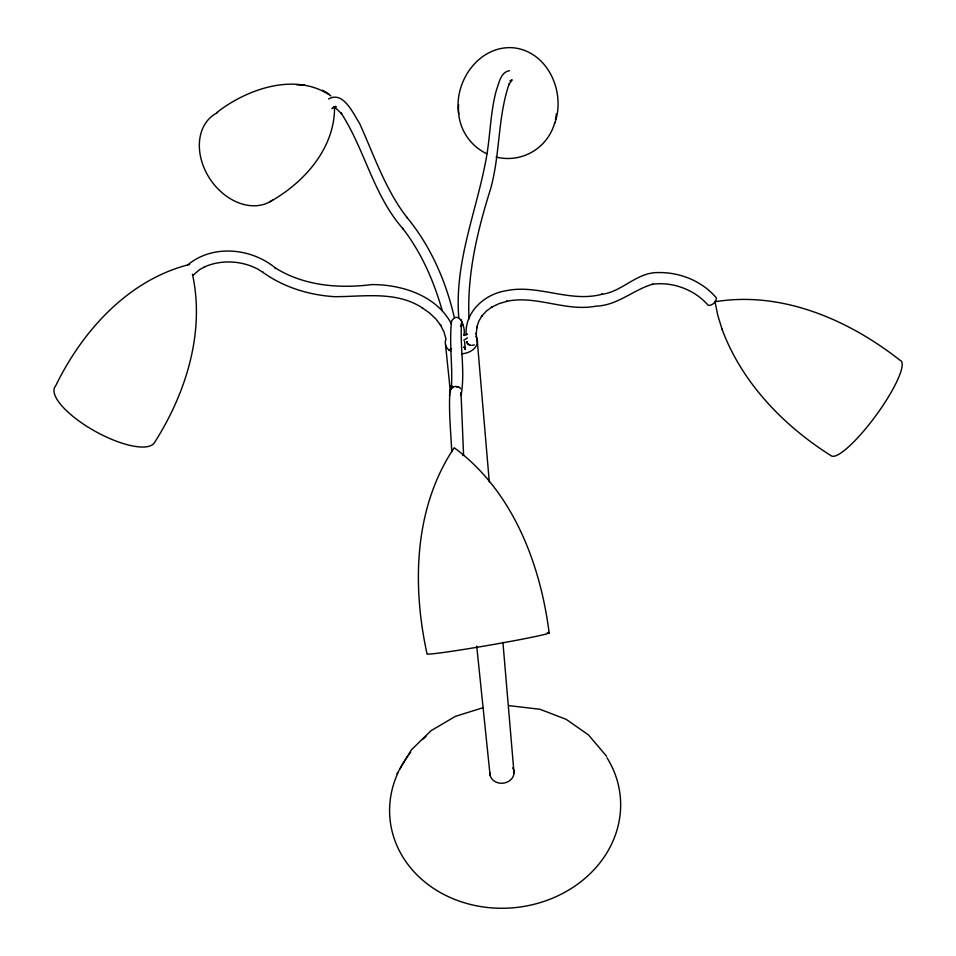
<?xml version="1.0" encoding="UTF-8"?>
<svg xmlns="http://www.w3.org/2000/svg" width="956" height="956" viewBox="0 0 956 956"><rect width="100%" height="100%" fill="white"/><g stroke="black" fill="none" stroke-linecap="round" stroke-linejoin="round"><path stroke-width="1.43" d="M334.54 107.215C334.851 148.407 303.769 183.17 269.353 202.063M460.517 388.769C460.553 386.511 450.706 384.192 449.989 390.729C448.555 411.032 450.838 431.443 451.758 451.746M449.523 395.868L449.619 394.47M449.667 393.43L449.75 391.984M466.074 333.668C465.261 311.728 484.501 294.436 505.031 290.947C537.571 283.538 569.561 303.088 602.184 294.209L601.455 294.364C622.487 291.867 636.804 271.91 658.565 272.579C680.242 272.197 702.361 281.279 716.426 297.973C716.319 301.714 712.136 305.98 708.312 305.394C694.654 289.68 672.785 281.423 652.147 284.291L652.817 284.147C633.314 289.776 617.421 305.55 595.982 306.135C565.725 312.05 536.531 294.866 506.465 301.379L507.23 301.212L498.913 303.697L491.623 307.223L492.4 306.673L486.317 311.118L481.501 316.388L482.087 315.552L478.645 321.527L476.602 328.099L476.865 327.107L476.255 334.134L476.16 333.154L477.008 340.73M451.208 389.582L451.555 385.28L451.471 386.654C452.702 364.798 449.021 342.678 451.591 320.989C459.023 309.66 465.954 327.729 463.923 334.827M554.707 123.372C565.964 92.72 548.278 51.72 513.611 47.8C479.004 44.872 453.299 81.869 458.796 114.087M461.055 325.697L461.581 323.02L461.33 326.904L461.413 325.566C460.147 348.498 465.118 372.135 461.174 394.744M460.613 394.422L461.007 392.749L463.576 455.128L462.728 455.558M396.943 773.846L411.462 749.767L431.132 730.623L455.45 716.343L482.84 707.763M460.637 395.533L461.449 394.326M452.224 388.1L453.036 387.515M193.028 275.28L199.541 269.664L204.871 266.712L204.333 266.963C221.183 259.494 241.354 260.534 257.642 269.018L263.247 272.532L262.709 272.197C283.597 287.254 309.099 295.117 334.66 296.671C364.212 296.719 396.095 290.708 422.54 307.975L421.966 307.653L429.543 312.971L435.888 318.981L440.883 325.542L440.369 324.801L443.907 331.72L445.962 338.89M187.639 265.015C212.363 244.174 251.081 247.903 275.244 267.883L274.719 267.561C303.411 285.808 338.711 288.772 371.741 284.589C401.89 284.494 436.534 295.5 451.375 323.833M216.964 112.402C247.52 88.597 296.229 71.784 330.919 95.911M445.759 339.75A16.121 11.759 -5.1 0 0 449.153 350.207L451.591 348.57M463.744 340.336L467.4 337.874M328.577 98.982C343.383 90.497 353.373 113.883 359.564 123.384C374.131 155.481 385.328 189.706 407.292 217.884L406.742 217.179C430.606 245.943 445.974 281.207 454.303 317.452M509.883 80.913L512.165 79.826L508.676 84.929L509.142 83.913C497.526 117.851 500.263 154.729 490.488 189.204C477.319 231.137 466.898 274.539 469.014 318.874M474.284 344.889L471.714 345.391M189.73 264.406C128.522 279.642 82.383 330.788 55.675 385.854A57.049 19.144 29 0 0 92.923 430.033A57.049 19.144 29 0 0 154.37 442.783C185.811 393.669 205.193 332.473 192.455 274.229M331.816 108.709L335.52 106.403L333.202 107.311L336.118 106.618L333.644 106.857L335.711 107.395L334.54 107L341.639 113.716L341.041 112.939C364.953 149.733 373.39 195.359 403.109 228.926L402.536 228.197C421.405 252.456 433.881 281.207 442.222 310.628M508.723 705.6L539.961 709.28L566.155 719.33L588.502 734.949L606.594 756.268M509.476 70.744C500.705 71.879 498.996 83.28 496.439 90.031C490.392 111.888 490.38 134.748 486.496 156.987C476.936 210.762 454.184 261.801 458.796 317.774M296.587 84.726L304.414 85.072M455.797 386.594L458.641 387.18M449.153 350.207L450.73 351.175M329.294 94.333L322.638 90.211M461.007 319.567L461.413 320.415M461.605 320.81L462.262 322.973M722.174 329.581C742.107 382.974 783.693 425.898 831.35 455.869A58.925 12.344 -53.8 0 0 877.453 413.422A58.925 12.344 -53.8 0 0 899.966 360.233C848.474 319.686 781.578 290.744 715.028 301.773L717.741 315.193L722.174 329.581L721.935 328.828M462.489 324.132L462.74 325.41M549.138 632.848C540.295 563.251 512.404 490.583 454.208 447.767C413.9 507.648 412.012 585.359 427.033 653.832A62.056 1.984 -9.8 0 0 493.248 644.511A62.056 1.984 -9.8 0 0 547.286 632.645M445.544 344.865L450.455 392.354M476.721 646.113L490.081 775.232M464.604 341.567L465.321 349.478A5.079 3.645 -5.1 0 0 465.118 348.546A5.079 3.716 -5.2 0 1 465.321 349.478M477.14 339.069L489.281 481.86M502.916 642.336L514.029 773.117M512.751 767.883A12.117 10.396 -5.7 0 1 504.386 782.988A12.117 10.396 -5.7 0 1 489.866 772.52M554.803 122.476A49.318 48.911 56.8 0 1 496.104 157.071M486.712 153.713A49.318 48.911 56.8 0 1 458.617 104.574M556.296 114.051A49.318 48.911 56.8 0 1 555.46 119.691M606.964 757.726A115.688 100.38 -5.8 0 1 511.364 907.925A115.688 100.38 -5.8 0 1 397.983 772.783M399.823 768.983A115.688 100.38 -5.8 0 1 410.686 752.181M422.636 739.406A115.688 100.38 -5.8 0 1 425.97 736.478M467.018 341.722A5.067 3.669 -6.4 0 0 468.249 344.327L470.412 345.271L468.249 344.291A5.067 3.693 -4.9 0 1 467.018 341.65M475.801 336.213A16.121 11.759 -5.1 0 1 461.617 353.78M273.046 199.732A51.779 39.256 55.8 0 1 209.328 177.936A51.779 39.256 55.8 0 1 217.621 112.605M464.58 347.697A5.079 3.645 -5.1 0 0 463.744 346.992A5.079 3.716 -5.2 0 1 464.58 347.661M463.744 334.755A5.043 3.728 -5.5 0 0 467.556 334.122A5.043 3.657 -5 0 1 463.744 334.684"/></g></svg>
